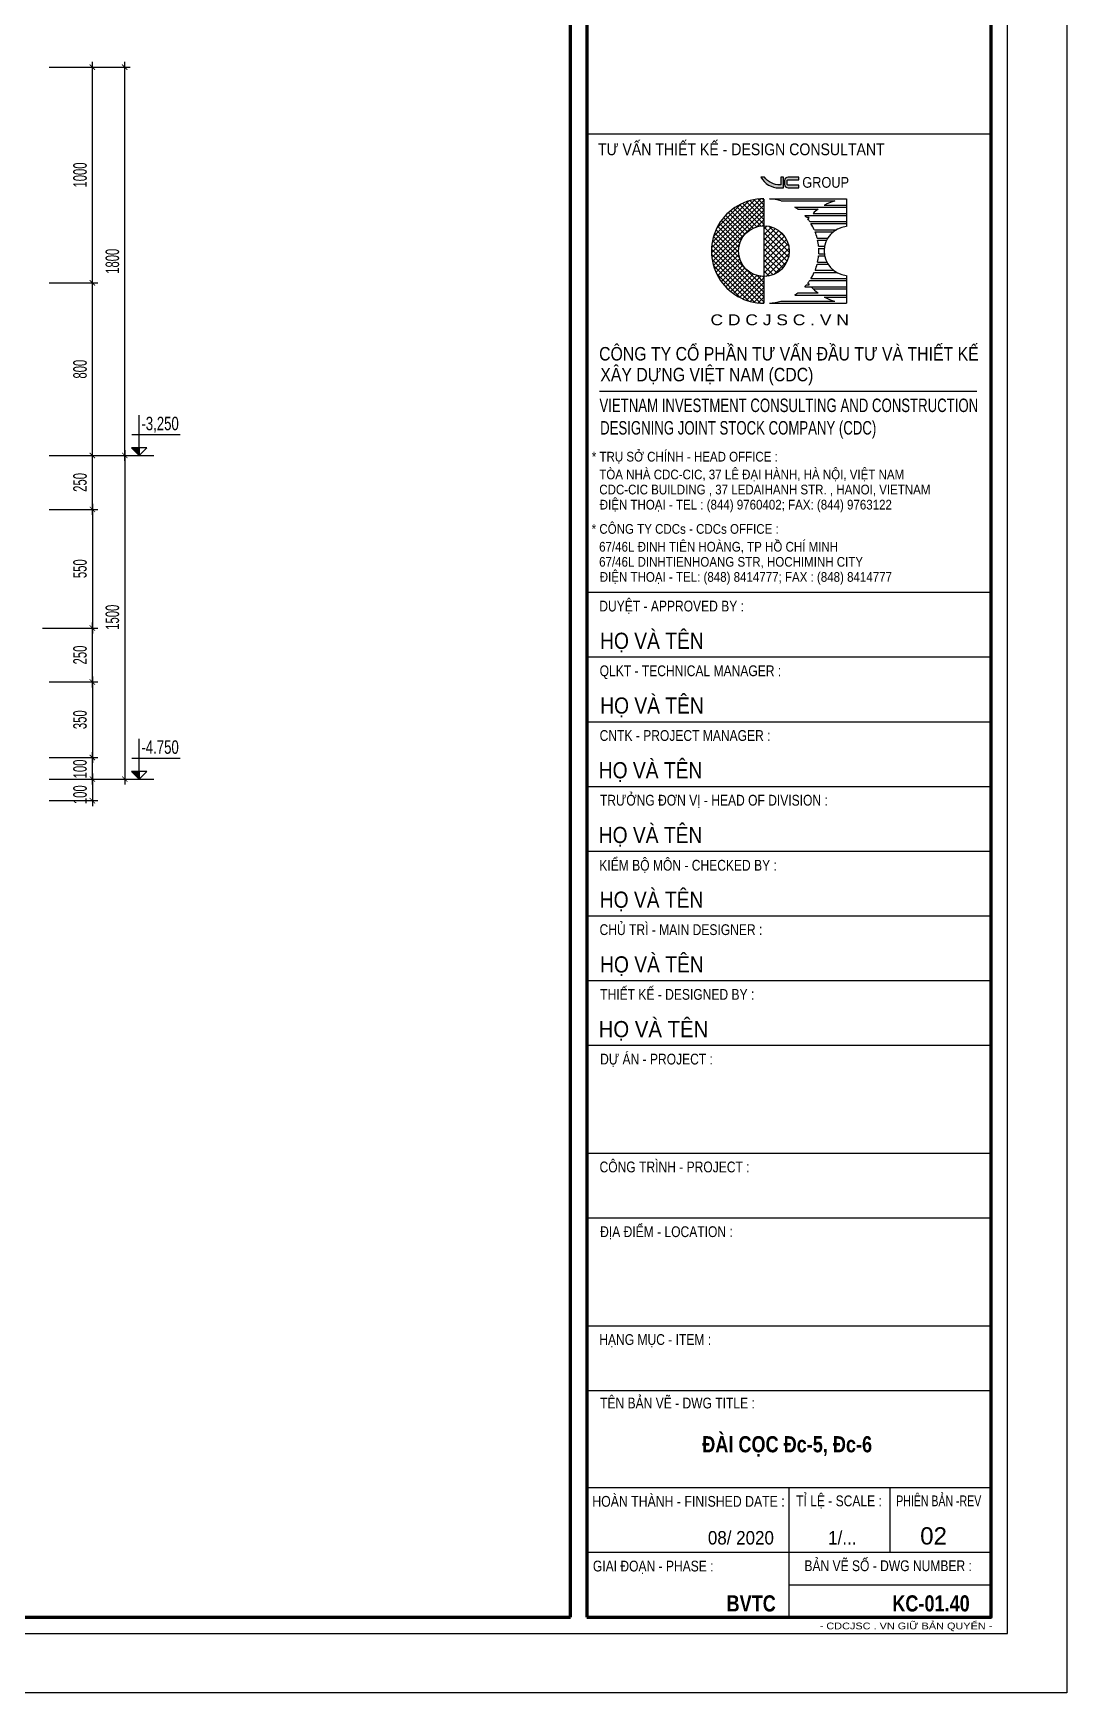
# Model space of a CAD drawing. Header units: metres. Extents: x 71 to 322128, y -14 to 304634.
# Drawn here: x 317338 to 322128, y 289784 to 297477 of the extents above; entities that cross this region are included whole.
import ezdxf
from ezdxf.enums import TextEntityAlignment as Align

# ---------------------------------------------------------------- set-up
doc = ezdxf.new("R2010")
doc.units = ezdxf.units.M
doc.header["$LTSCALE"] = 1000
doc.header["$MEASUREMENT"] = 0
doc.header["$PDMODE"] = 3
doc.layers.get('0').update_dxf_attribs({"linetype": 'CONTINUOUS'})
doc.layers.get('Defpoints').update_dxf_attribs({"linetype": 'CONTINUOUS'})
for name, color, linetype in [('CDC -TEXT KHUNG', 7, 'CONTINUOUS'), ('CDC-KHUNGTEN', 7, 'CONTINUOUS'), ('CDC.02.DIM', 1, 'CONTINUOUS'), ('CDC.06.TEXT', 2, 'CONTINUOUS'), ('CDC.11.NOTE', 8, 'CONTINUOUS')]:
    doc.layers.add(name, color=color, linetype=linetype)
doc.styles.add('ARIAL', font='arial.ttf', dxfattribs={"width": 0.6})
doc.styles.add('Arial_B_3', font='arialbd.ttf', dxfattribs={"width": 0.75, "height": 3})
doc.styles.add('KT CDC', font='arial.ttf', dxfattribs={"width": 0.85, "height": 200})
doc.dimstyles.new('25', dxfattribs={"dimscale": 25, "dimtxt": 2.5, "dimasz": 1, "dimexe": 1, "dimexo": 0, "dimgap": 1, "dimtad": 1, "dimdec": 0, "dimdsep": 46, "dimtxsty": 'ARIAL', "dimblk": 'ARCHTICK', "dimcen": 1, "dimdle": 1, "dimclrd": 1, "dimclre": 1, "dimclrt": 2, "dimadec": 0, "dimazin": 0, "dimtfac": 0.00072, "dimtdec": 0, "dimtix": 1, "dimtmove": 2, "dimatfit": 3, "dimldrblk": 'ARCHTICK', "dimfxl": 1, "dimtolj": 1, "dimarcsym": 0})

# ---------------------------------------------------------------- blocks, each defined once
blk = doc.blocks.new('_ArchTick')
at = {"color": 0, "linetype": 'ByBlock', "const_width": 0.15}
blk.add_lwpolyline([(-0.5, -0.5), (0.5, 0.5)], dxfattribs=at)
blk = doc.blocks.new('*D211')
at = {"layer": 'CDC.02.DIM', "color": 1, "lineweight": -2, "transparency": 16777216}
for p, q in [((317611.8, 294044.3), (317611.8, 293894.3)), ((317411.8, 294019.3), (317636.8, 294019.3)), ((317411.8, 293919.3), (317636.8, 293919.3))]:
    blk.add_line(p, q, dxfattribs=at)
at = {"layer": 'Defpoints', "color": 0, "transparency": 16777216}
for p in [(317411.8, 294019.3), (317411.8, 293919.3), (317611.8, 293919.3)]:
    blk.add_point(p, dxfattribs=at)
at = {"layer": 'CDC.02.DIM', "color": 1, "lineweight": -2, "transparency": 16777216, "xscale": 25, "yscale": 25, "zscale": 25}
for p, rotation in [((317611.8, 294019.3), 90), ((317611.8, 293919.3), 270)]:
    blk.add_blockref('_ArchTick', p, dxfattribs=dict(at, rotation=rotation))
at = {"layer": 'CDC.02.DIM', "color": 2, "transparency": 16777216, "insert": (317554.9, 293946.6), "char_height": 62.5, "attachment_point": 5, "rotation": 90, "style": 'ARIAL'}
blk.add_mtext('\\A1;100', dxfattribs=at)
blk = doc.blocks.new('*D212')
at = {"layer": 'CDC.02.DIM', "color": 1, "lineweight": -2, "transparency": 16777216}
for p, q in [((317411.8, 294119.3), (317636.8, 294119.3)), ((317611.8, 293994.3), (317611.8, 294144.3)), ((317411.8, 294019.3), (317636.8, 294019.3))]:
    blk.add_line(p, q, dxfattribs=at)
at = {"layer": 'Defpoints', "color": 0, "transparency": 16777216}
for p in [(317411.8, 294119.3), (317611.8, 294119.3), (317411.8, 294019.3)]:
    blk.add_point(p, dxfattribs=at)
at = {"layer": 'CDC.02.DIM', "color": 1, "lineweight": -2, "transparency": 16777216, "xscale": 25, "yscale": 25, "zscale": 25}
for p, rotation in [((317611.8, 294119.3), 90), ((317611.8, 294019.3), 270)]:
    blk.add_blockref('_ArchTick', p, dxfattribs=dict(at, rotation=rotation))
at = {"layer": 'CDC.02.DIM', "color": 2, "transparency": 16777216, "insert": (317554.9, 294066.2), "char_height": 62.5, "attachment_point": 5, "rotation": 90, "style": 'ARIAL'}
blk.add_mtext('\\A1;100', dxfattribs=at)
blk = doc.blocks.new('*D213')
at = {"layer": 'CDC.02.DIM', "color": 1, "lineweight": -2, "transparency": 16777216}
for p, q in [((317411.8, 294719.3), (317636.8, 294719.3)), ((317611.8, 294444.3), (317611.8, 294744.3)), ((317411.8, 294469.3), (317636.8, 294469.3))]:
    blk.add_line(p, q, dxfattribs=at)
at = {"layer": 'Defpoints', "color": 0, "transparency": 16777216}
for p in [(317411.8, 294719.3), (317611.8, 294719.3), (317411.8, 294469.3)]:
    blk.add_point(p, dxfattribs=at)
at = {"layer": 'CDC.02.DIM', "color": 1, "lineweight": -2, "transparency": 16777216, "xscale": 25, "yscale": 25, "zscale": 25}
for p, rotation in [((317611.8, 294719.3), 90), ((317611.8, 294469.3), 270)]:
    blk.add_blockref('_ArchTick', p, dxfattribs=dict(at, rotation=rotation))
at = {"layer": 'CDC.02.DIM', "color": 2, "transparency": 16777216, "insert": (317554.9, 294594.3), "char_height": 62.5, "attachment_point": 5, "rotation": 90, "style": 'ARIAL'}
blk.add_mtext('\\A1;250', dxfattribs=at)
blk = doc.blocks.new('*D214')
at = {"layer": 'CDC.02.DIM', "color": 1, "lineweight": -2, "transparency": 16777216}
for p, q in [((317411.8, 295519.3), (317636.8, 295519.3)), ((317611.8, 295244.3), (317611.8, 295544.3)), ((317411.8, 295269.3), (317636.8, 295269.3))]:
    blk.add_line(p, q, dxfattribs=at)
at = {"layer": 'Defpoints', "color": 0, "transparency": 16777216}
for p in [(317411.8, 295519.3), (317611.8, 295519.3), (317411.8, 295269.3)]:
    blk.add_point(p, dxfattribs=at)
at = {"layer": 'CDC.02.DIM', "color": 1, "lineweight": -2, "transparency": 16777216, "xscale": 25, "yscale": 25, "zscale": 25}
for p, rotation in [((317611.8, 295519.3), 90), ((317611.8, 295269.3), 270)]:
    blk.add_blockref('_ArchTick', p, dxfattribs=dict(at, rotation=rotation))
at = {"layer": 'CDC.02.DIM', "color": 2, "transparency": 16777216, "insert": (317554.9, 295394.3), "char_height": 62.5, "attachment_point": 5, "rotation": 90, "style": 'ARIAL'}
blk.add_mtext('\\A1;250', dxfattribs=at)
blk = doc.blocks.new('*D215')
at = {"layer": 'CDC.02.DIM', "color": 1, "lineweight": -2, "transparency": 16777216}
for p, q in [((317411.8, 295519.3), (317786.8, 295519.3)), ((317761.8, 295544.3), (317761.8, 293994.3)), ((317411.8, 294019.3), (317786.8, 294019.3))]:
    blk.add_line(p, q, dxfattribs=at)
at = {"layer": 'Defpoints', "color": 0, "transparency": 16777216}
for p in [(317411.8, 295519.3), (317411.8, 294019.3), (317761.8, 294019.3)]:
    blk.add_point(p, dxfattribs=at)
at = {"layer": 'CDC.02.DIM', "color": 1, "lineweight": -2, "transparency": 16777216, "xscale": 25, "yscale": 25, "zscale": 25}
for p, rotation in [((317761.8, 295519.3), 90), ((317761.8, 294019.3), 270)]:
    blk.add_blockref('_ArchTick', p, dxfattribs=dict(at, rotation=rotation))
at = {"layer": 'CDC.02.DIM', "color": 2, "transparency": 16777216, "insert": (317704.9, 294769.3), "char_height": 62.5, "attachment_point": 5, "rotation": 90, "style": 'ARIAL'}
blk.add_mtext('\\A1;1500', dxfattribs=at)
blk = doc.blocks.new('*D216')
at = {"layer": 'CDC.02.DIM', "color": 1, "lineweight": -2, "transparency": 16777216}
for p, q in [((317411.8, 295269.3), (317636.8, 295269.3)), ((317611.8, 295294.3), (317611.8, 294694.3)), ((317380.2, 294719.3), (317636.8, 294719.3))]:
    blk.add_line(p, q, dxfattribs=at)
at = {"layer": 'Defpoints', "color": 0, "transparency": 16777216}
for p in [(317411.8, 295269.3), (317380.2, 294719.3), (317611.8, 294719.3)]:
    blk.add_point(p, dxfattribs=at)
at = {"layer": 'CDC.02.DIM', "color": 1, "lineweight": -2, "transparency": 16777216, "xscale": 25, "yscale": 25, "zscale": 25}
for p, rotation in [((317611.8, 295269.3), 90), ((317611.8, 294719.3), 270)]:
    blk.add_blockref('_ArchTick', p, dxfattribs=dict(at, rotation=rotation))
at = {"layer": 'CDC.02.DIM', "color": 2, "transparency": 16777216, "insert": (317554.9, 294994.3), "char_height": 62.5, "attachment_point": 5, "rotation": 90, "style": 'ARIAL'}
blk.add_mtext('\\A1;550', dxfattribs=at)
blk = doc.blocks.new('*D217')
at = {"layer": 'CDC.02.DIM', "color": 1, "lineweight": -2, "transparency": 16777216}
for p, q in [((317611.8, 294494.3), (317611.8, 294094.3)), ((317411.8, 294469.3), (317636.8, 294469.3)), ((317411.8, 294119.3), (317636.8, 294119.3))]:
    blk.add_line(p, q, dxfattribs=at)
at = {"layer": 'Defpoints', "color": 0, "transparency": 16777216}
for p in [(317411.8, 294469.3), (317411.8, 294119.3), (317611.8, 294119.3)]:
    blk.add_point(p, dxfattribs=at)
at = {"layer": 'CDC.02.DIM', "color": 1, "lineweight": -2, "transparency": 16777216, "xscale": 25, "yscale": 25, "zscale": 25}
for p, rotation in [((317611.8, 294469.3), 90), ((317611.8, 294119.3), 270)]:
    blk.add_blockref('_ArchTick', p, dxfattribs=dict(at, rotation=rotation))
at = {"layer": 'CDC.02.DIM', "color": 2, "transparency": 16777216, "insert": (317554.8, 294294.3), "char_height": 62.5, "attachment_point": 5, "rotation": 90, "style": 'ARIAL'}
blk.add_mtext('\\A1;350', dxfattribs=at)
blk = doc.blocks.new('*D349')
at = {"layer": 'CDC.02.DIM', "color": 1, "lineweight": -2, "transparency": 16777216}
for p, q in [((317611.8, 295494.3), (317611.8, 296344.3)), ((317411.8, 296319.3), (317636.8, 296319.3)), ((317411.8, 295519.3), (317636.8, 295519.3))]:
    blk.add_line(p, q, dxfattribs=at)
at = {"layer": 'Defpoints', "color": 0, "transparency": 16777216}
for p in [(317411.8, 296319.3), (317611.8, 296319.3), (317411.8, 295519.3)]:
    blk.add_point(p, dxfattribs=at)
at = {"layer": 'CDC.02.DIM', "color": 1, "lineweight": -2, "transparency": 16777216, "xscale": 25, "yscale": 25, "zscale": 25}
for p, rotation in [((317611.8, 296319.3), 90), ((317611.8, 295519.3), 270)]:
    blk.add_blockref('_ArchTick', p, dxfattribs=dict(at, rotation=rotation))
at = {"layer": 'CDC.02.DIM', "color": 2, "transparency": 16777216, "insert": (317554.9, 295919.3), "char_height": 62.5, "attachment_point": 5, "rotation": 90, "style": 'ARIAL'}
blk.add_mtext('\\A1;800', dxfattribs=at)
blk = doc.blocks.new('*D350')
at = {"layer": 'CDC.02.DIM', "color": 1, "lineweight": -2, "transparency": 16777216}
for p, q in [((317611.8, 296294.3), (317611.8, 297344.3)), ((317411.8, 297319.3), (317636.8, 297319.3)), ((317411.8, 296319.3), (317636.8, 296319.3))]:
    blk.add_line(p, q, dxfattribs=at)
at = {"layer": 'Defpoints', "color": 0, "transparency": 16777216}
for p in [(317411.8, 297319.3), (317611.8, 297319.3), (317411.8, 296319.3)]:
    blk.add_point(p, dxfattribs=at)
at = {"layer": 'CDC.02.DIM', "color": 1, "lineweight": -2, "transparency": 16777216, "xscale": 25, "yscale": 25, "zscale": 25}
for p, rotation in [((317611.8, 297319.3), 90), ((317611.8, 296319.3), 270)]:
    blk.add_blockref('_ArchTick', p, dxfattribs=dict(at, rotation=rotation))
at = {"layer": 'CDC.02.DIM', "color": 2, "transparency": 16777216, "insert": (317554.9, 296819.3), "char_height": 62.5, "attachment_point": 5, "rotation": 90, "style": 'ARIAL'}
blk.add_mtext('\\A1;1000', dxfattribs=at)
blk = doc.blocks.new('*D351')
at = {"layer": 'CDC.02.DIM', "color": 1, "lineweight": -2, "transparency": 16777216}
for p, q in [((317761.8, 295494.3), (317761.8, 297344.3)), ((317411.8, 297319.3), (317786.8, 297319.3)), ((317411.8, 295519.3), (317786.8, 295519.3))]:
    blk.add_line(p, q, dxfattribs=at)
at = {"layer": 'Defpoints', "color": 0, "transparency": 16777216}
for p in [(317411.8, 297319.3), (317761.8, 297319.3), (317411.8, 295519.3)]:
    blk.add_point(p, dxfattribs=at)
at = {"layer": 'CDC.02.DIM', "color": 1, "lineweight": -2, "transparency": 16777216, "xscale": 25, "yscale": 25, "zscale": 25}
for p, rotation in [((317761.8, 297319.3), 90), ((317761.8, 295519.3), 270)]:
    blk.add_blockref('_ArchTick', p, dxfattribs=dict(at, rotation=rotation))
at = {"layer": 'CDC.02.DIM', "color": 2, "transparency": 16777216, "insert": (317704.9, 296419.3), "char_height": 62.5, "attachment_point": 5, "rotation": 90, "style": 'ARIAL'}
blk.add_mtext('\\A1;1800', dxfattribs=at)
blk = doc.blocks.new('LOGOmoi')
at = {"layer": 'CDC -TEXT KHUNG'}
h = blk.add_hatch(color=1, dxfattribs=at)
h.paths.add_polyline_path([(1.46, 5.45), (1.26, 5.45), (1.26, 4.88), (1.21, 4.88, -0.237912), (0.06, 5.45), (-0.2, 5.45, 0.272847), (1.14, 4.66), (1.46, 4.66)])
h.paths.add_polyline_path([(2.59, 5.45), (1.8, 5.45, 0.414214), (1.54, 5.2), (1.54, 4.92, 0.414214), (1.8, 4.66), (2.59, 4.66), (2.59, 4.87), (1.8, 4.87, -0.414214), (1.74, 4.92), (1.74, 5.2, -0.414214), (1.8, 5.25), (2.59, 5.25)])
h = blk.add_hatch(dxfattribs=at)
h.set_pattern_fill('ANSI37', color=102, scale=2.293939, angle=360, style=0)
h.set_pattern_definition([(45, (-2844.4439, 636.61023), (-0.178426552, 0.178426553), []), (135, (-2844.4439, 636.61023), (-0.178426552, -0.178426553), [])])
edge = h.paths.add_edge_path()
edge.add_arc((0.02, 0), 1.87, 90, 270)
edge.add_line((0.02, -1.88), (0.02, -3.84))
edge.add_line((0.02, -3.84), (-0.17, -3.84))
edge.add_line((-0.17, -3.84), (-0.36, -3.83))
edge.add_line((-0.36, -3.83), (-0.55, -3.8))
edge.add_line((-0.55, -3.8), (-0.73, -3.77))
edge.add_line((-0.73, -3.77), (-0.92, -3.73))
edge.add_line((-0.92, -3.73), (-1.1, -3.68))
edge.add_line((-1.1, -3.68), (-1.28, -3.62))
edge.add_line((-1.28, -3.62), (-1.45, -3.55))
edge.add_line((-1.45, -3.55), (-1.63, -3.48))
edge.add_line((-1.63, -3.48), (-1.79, -3.39))
edge.add_line((-1.79, -3.39), (-1.96, -3.3))
edge.add_line((-1.96, -3.3), (-2.12, -3.2))
edge.add_line((-2.12, -3.2), (-2.27, -3.09))
edge.add_line((-2.27, -3.09), (-2.42, -2.97))
edge.add_line((-2.42, -2.97), (-2.56, -2.85))
edge.add_line((-2.56, -2.85), (-2.7, -2.72))
edge.add_line((-2.7, -2.72), (-2.83, -2.58))
edge.add_line((-2.83, -2.58), (-2.95, -2.44))
edge.add_line((-2.95, -2.44), (-3.07, -2.29))
edge.add_line((-3.07, -2.29), (-3.18, -2.14))
edge.add_line((-3.18, -2.14), (-3.28, -1.98))
edge.add_line((-3.28, -1.98), (-3.37, -1.81))
edge.add_line((-3.37, -1.81), (-3.46, -1.64))
edge.add_line((-3.46, -1.64), (-3.53, -1.47))
edge.add_line((-3.53, -1.47), (-3.6, -1.3))
edge.add_line((-3.6, -1.3), (-3.66, -1.12))
edge.add_line((-3.66, -1.12), (-3.71, -0.93))
edge.add_line((-3.71, -0.93), (-3.75, -0.75))
edge.add_line((-3.75, -0.75), (-3.79, -0.56))
edge.add_line((-3.79, -0.56), (-3.81, -0.38))
edge.add_line((-3.81, -0.38), (-3.82, -0.19))
edge.add_line((-3.82, -0.19), (-3.83, 0))
edge.add_line((-3.83, 0), (-3.82, 0.19))
edge.add_line((-3.82, 0.19), (-3.81, 0.38))
edge.add_line((-3.81, 0.38), (-3.79, 0.56))
edge.add_line((-3.79, 0.56), (-3.75, 0.75))
edge.add_line((-3.75, 0.75), (-3.71, 0.93))
edge.add_line((-3.71, 0.93), (-3.66, 1.12))
edge.add_line((-3.66, 1.12), (-3.6, 1.3))
edge.add_line((-3.6, 1.3), (-3.53, 1.47))
edge.add_line((-3.53, 1.47), (-3.46, 1.64))
edge.add_line((-3.46, 1.64), (-3.37, 1.81))
edge.add_line((-3.37, 1.81), (-3.28, 1.98))
edge.add_line((-3.28, 1.98), (-3.18, 2.14))
edge.add_line((-3.18, 2.14), (-3.07, 2.29))
edge.add_line((-3.07, 2.29), (-2.95, 2.44))
edge.add_line((-2.95, 2.44), (-2.83, 2.58))
edge.add_line((-2.83, 2.58), (-2.7, 2.72))
edge.add_line((-2.7, 2.72), (-2.56, 2.85))
edge.add_line((-2.56, 2.85), (-2.42, 2.97))
edge.add_line((-2.42, 2.97), (-2.27, 3.09))
edge.add_line((-2.27, 3.09), (-2.12, 3.2))
edge.add_line((-2.12, 3.2), (-1.96, 3.3))
edge.add_line((-1.96, 3.3), (-1.79, 3.39))
edge.add_line((-1.79, 3.39), (-1.63, 3.48))
edge.add_line((-1.63, 3.48), (-1.45, 3.55))
edge.add_line((-1.45, 3.55), (-1.28, 3.62))
edge.add_line((-1.28, 3.62), (-1.1, 3.68))
edge.add_line((-1.1, 3.68), (-0.92, 3.73))
edge.add_line((-0.92, 3.73), (-0.73, 3.77))
edge.add_line((-0.73, 3.77), (-0.55, 3.8))
edge.add_line((-0.55, 3.8), (-0.36, 3.83))
edge.add_line((-0.36, 3.83), (-0.17, 3.84))
edge.add_line((-0.17, 3.84), (0.02, 3.84))
edge.add_line((0.02, 3.84), (0.02, 1.87))
h = blk.add_hatch(dxfattribs=at)
h.set_pattern_fill('ANSI37', color=1, scale=2.293939, angle=360, style=0)
h.set_pattern_definition([(45, (-486.53502, -144.21504), (-0.20275745, 0.20275745), []), (135, (-486.53502, -144.21504), (-0.20275745, -0.20275745), [])])
h.paths.add_polyline_path([(0.02, 1.87), (0.02, -1.81), (0.02, -1.88, 0.414214), (1.89, 0, 0.414214)])
at = {"layer": 'CDC -TEXT KHUNG', "color": 102}
for p, q in [((0.02, 3.84), (0.02, -1.81)), ((0.42, 3.85), (6.1, 3.85)), ((1.28, 3.7), (5.24, 3.7)), ((6.1, 3.85), (6.1, 1.81)), ((2.3, 3.24), (6.1, 3.24)), ((2.51, 3.09), (4.01, 3.09)), ((3.03, 2.63), (6.1, 2.63)), ((3.16, 2.49), (3.36, 2.49)), ((3.64, 2.78), (6.1, 2.78)), ((4.47, 3.39), (6.1, 3.39)), ((3.4, 2.17), (6.1, 2.17)), ((3.49, 2.03), (6.1, 2.03)), ((3.74, 1.57), (5.37, 1.57)), ((3.8, 1.42), (5.15, 1.42)), ((3.95, 0.96), (4.75, 0.96)), ((3.98, 0.81), (4.66, 0.81)), ((4.05, 0.35), (4.51, 0.35)), ((4.06, 0.2), (4.49, 0.2)), ((3.95, -0.96), (4.75, -0.96)), ((3.98, -0.81), (4.66, -0.81)), ((4.05, -0.35), (4.51, -0.35)), ((4.06, -0.2), (4.49, -0.2)), ((0.02, -1.81), (0.02, -3.84)), ((3.4, -2.17), (6.1, -2.17)), ((3.49, -2.03), (6.1, -2.03)), ((3.74, -1.57), (5.37, -1.57)), ((3.8, -1.42), (5.15, -1.42)), ((6.1, -1.79), (6.1, -3.84)), ((2.3, -3.24), (6.1, -3.24)), ((2.51, -3.09), (4.01, -3.09)), ((3.03, -2.63), (6.1, -2.63)), ((3.16, -2.49), (3.36, -2.49)), ((3.64, -2.78), (6.1, -2.78)), ((4.47, -3.39), (6.1, -3.39)), ((0.01, -3.84), (0.02, -3.84)), ((0.42, -3.84), (6.1, -3.84)), ((1.28, -3.7), (5.24, -3.7))]:
    blk.add_line(p, q, dxfattribs=at)
at = {"layer": 'CDC -TEXT KHUNG', "color": 1}
for points in [[(1.46, 5.45), (1.26, 5.45), (1.26, 4.88), (1.21, 4.88, -0.237912), (0.06, 5.45), (-0.2, 5.45, 0.272847), (1.14, 4.66), (1.46, 4.66)], [(2.59, 5.45), (1.8, 5.45, 0.414214), (1.54, 5.2), (1.54, 4.92, 0.414214), (1.8, 4.66), (2.59, 4.66), (2.59, 4.87), (1.8, 4.87, -0.414214), (1.74, 4.92), (1.74, 5.2, -0.414214), (1.8, 5.25), (2.59, 5.25)]]:
    blk.add_lwpolyline(points, format="xyb", close=True, dxfattribs=at)
at = {"layer": 'CDC -TEXT KHUNG', "color": 102}
blk.add_circle((0.02, 0), 1.87, dxfattribs=at)
blk.add_arc((0, 0), 3.85, 89.7449, 270.2551, dxfattribs=at)
at = {"layer": 'CDC -TEXT KHUNG', "color": 112}
blk.add_ellipse((0.22, 0), major_axis=(-2.72, 2.72), ratio=1, start_param=-1.064136, end_param=-0.838054, dxfattribs=at)
at = {"layer": 'CDC -TEXT KHUNG', "color": 102}
for centre, major_axis, start_param, end_param in [((6.3, 0), (2.72, 2.72), 1.064136, 1.278853), ((0.22, 0), (-2.72, 2.72), -1.423028, -1.355019), ((0.22, 0), (2.72, 2.72), 6.199614, 6.251308), ((6.3, 0), (-2.72, 2.72), 0.083571, 0.124553), ((6.3, 0), (-2.72, 2.72), -0.147768, -0.022458), ((0.22, 0), (-2.72, 2.72), 4.527318, 4.587836), ((0.22, 0), (-2.72, 2.72), 4.346177, 4.481253), ((0.22, 0), (-2.72, 2.72), 4.178765, 4.304301), ((6.27, 0.01), (1.28, 1.28), 0.884906, 3.827483), ((0.22, 0), (2.72, 2.72), 5.589142, 5.7099), ((0.22, 0), (2.72, 2.72), 5.445131, 5.550443), ((0.22, 0), (-2.72, 2.72), 3.549681, 3.675216), ((0.22, 0), (-2.72, 2.72), 3.714878, 3.835636), ((0.22, 0), (2.72, 2.72), 4.836942, 4.89746), ((6.3, 0), (-2.72, 2.72), 1.446243, 1.487225), ((0.22, 0), (2.72, 2.72), 4.943525, 5.078601), ((0.22, 0), (-2.72, 2.72), 2.925816, 2.993825), ((0.22, 0), (-2.72, 2.72), 3.17347, 3.225164), ((6.3, 0), (-2.72, 2.72), 1.538919, 1.718564), ((6.3, 0), (2.72, 2.72), 3.433536, 3.648253), ((0.22, 0.01), (2.72, 2.72), 3.979647, 4.205729)]:
    blk.add_ellipse(centre, major_axis=major_axis, ratio=1, start_param=start_param, end_param=end_param, dxfattribs=at)
at = {"layer": 'CDC -TEXT KHUNG', "color": 1, "style": 'KT CDC', "width": 0.85}
blk.add_text('GROUP', height=0.792, dxfattribs=at).set_placement((2.85, 4.67))
at = {"layer": 'CDC -TEXT KHUNG', "color": 102, "style": 'KT CDC', "width": 1.15}
blk.add_text('C D C J S C . V N', height=0.8, dxfattribs=at).set_placement((-3.92, -5.47))
blk = doc.blocks.new('KHUNG TEN')
at = {"layer": 'CDC-KHUNGTEN', "color": 6, "lineweight": 25}
for p, q in [((82700, 28900), (75200, 28900)), ((82700, 20400), (75200, 20400)), ((82700, 19200), (75200, 19200)), ((82700, 18000), (75200, 18000)), ((82700, 16800), (75200, 16800)), ((82700, 15600), (75200, 15600)), ((82700, 14400), (75200, 14400)), ((82700, 13200), (75200, 13200)), ((82700, 12000), (75200, 12000)), ((82700, 10000), (75200, 10000)), ((82700, 8800), (75200, 8800)), ((82700, 6800), (75200, 6800)), ((82700, 5600), (75200, 5600)), ((82700, 3800), (75200, 3800)), ((78950, 1400), (78950, 3800)), ((80825, 2600), (80825, 3800)), ((82700, 2600), (75200, 2600)), ((78950, 2000), (82700, 2000))]:
    blk.add_line(p, q, dxfattribs=at)
at = {"layer": 'CDC-KHUNGTEN', "color": 6}
blk.add_line((75439, 24136), (82433, 24136), dxfattribs=at)
at = {"layer": 'CDC-KHUNGTEN', "color": 8}
blk.add_lwpolyline([(75096, 1100), (83000, 1100), (83000, 58300), (3000, 58300), (3000, 1100), (75096, 1100)], dxfattribs=at)
at = {"layer": 'CDC-KHUNGTEN', "color": 255, "lineweight": 60}
blk.add_lwpolyline([(74900, 1400), (74900, 58000), (3300, 58000), (3300, 1400), (74900, 1400)], close=True, dxfattribs=at)
blk.add_lwpolyline([(75200, 1400), (82700, 1400), (82700, 58000), (75200, 58000), (75200, 1400)], dxfattribs=at)
at = {"layer": 'Defpoints', "color": 1, "ltscale": 0.2}
blk.add_lwpolyline([(0, 0), (0, 59400), (84100, 59400), (84100, 0), (0, 0)], close=True, dxfattribs=at)
at = {"layer": 'CDC-KHUNGTEN', "xscale": 251.3908497502836, "yscale": 251.3908497502836, "zscale": 251.3908497502836}
blk.add_blockref('LOGOmoi', (78480, 26732), dxfattribs=at)
at = {"layer": 'CDC -TEXT KHUNG', "style": 'KT CDC', "width": 0.85}
blk.add_text('TƯ VẤN THIẾT KẾ - DESIGN CONSULTANT', height=220, dxfattribs=at).set_placement((78066, 28509), align=Align.CENTER)
at = {"layer": 'CDC -TEXT KHUNG', "color": 7, "style": 'Arial_B_3', "width": 0.8}
blk.add_text('BVTC', height=300, dxfattribs=at).set_placement((78705, 1508), align=Align.RIGHT)
at = {"layer": 'CDC -TEXT KHUNG', "color": 6, "style": 'KT CDC', "width": 1.15}
blk.add_text('- CDCJSC . VN GIỮ BẢN QUYỂN -', height=125.69, dxfattribs=at).set_placement((79519, 1177))
at = {"layer": 'CDC-KHUNGTEN', "color": 6}
for s, height, style, width, p in [('CÔNG TY CỔ PHẦN TƯ VẤN ÐẦU TƯ VÀ THIẾT KẾ', 250, 'KT CDC', 0.84, (75430, 24703)), ('XÂY DỰNG VIỆT NAM (CDC)', 250, 'KT CDC', 0.84, (75452, 24317)), ('VIETNAM INVESTMENT CONSULTING AND CONSTRUCTION ', 250, 'KT CDC', 0.7, (75436, 23747)), ('DESIGNING JOINT STOCK COMPANY (CDC)', 250, 'KT CDC', 0.7, (75448, 23330)), ('* TRỤ SỞ CHÍNH - HEAD OFFICE :', 180, 'KT CDC', 0.85, (75294, 22830)), ('TÒA NHÀ CDC-CIC, 37 LÊ ĐẠI HÀNH, HÀ NỘI, VIỆT NAM', 180, 'KT CDC', 0.85, (75433, 22500)), ('ĐIỆN THOẠI - TEL : (844) 9760402; FAX: (844) 9763122', 180, 'KT CDC', 0.85, (75441, 21940)), ('CDC-CIC BUILDING , 37 LEDAIHANH STR. , HANOI, VIETNAM', 180, 'KT CDC', 0.85, (75433, 22220)), ('* CÔNG TY CDCs - CDCs OFFICE :', 180, 'KT CDC', 0.85, (75292, 21490)), ('67/46L ĐINH TIÊN HOÀNG, TP HỒ CHÍ MINH', 180, 'KT CDC', 0.85, (75430, 21160)), ('67/46L DINHTIENHOANG STR, HOCHIMINH CITY', 180, 'KT CDC', 0.85, (75430, 20880)), ('ĐIỆN THOẠI - TEL: (848) 8414777; FAX : (848) 8414777', 180, 'KT CDC', 0.85, (75442, 20600)), ('DUYỆT - APPROVED BY :', 200, 'ARIAL', 0.8, (75433, 20050)), ('QLKT - TECHNICAL MANAGER :', 200, 'ARIAL', 0.8, (75440, 18850)), ('CNTK - PROJECT MANAGER :', 200, 'ARIAL', 0.8, (75440, 17650)), ('TRƯỞNG ĐƠN VỊ - HEAD OF DIVISION :', 200, 'ARIAL', 0.8, (75445, 16450)), ('KIỂM BỘ MÔN - CHECKED BY :', 200, 'ARIAL', 0.8, (75434, 15244)), ('CHỦ TRÌ - MAIN DESIGNER :', 200, 'ARIAL', 0.8, (75438, 14050)), ('THIẾT KẾ - DESIGNED BY :', 200, 'ARIAL', 0.8, (75450, 12850)), ('DỰ ÁN - PROJECT :  ', 200, 'ARIAL', 0.8, (75449, 11650)), ('CÔNG TRÌNH - PROJECT :  ', 200, 'ARIAL', 0.8, (75438, 9650)), ('ĐỊA ĐIỂM - LOCATION :', 200, 'ARIAL', 0.8, (75449, 8450)), ('HẠNG MỤC - ITEM : ', 200, 'ARIAL', 0.8, (75433, 6450)), ('TÊN BẢN VẼ - DWG TITLE :', 200, 'ARIAL', 0.8, (75448, 5273)), ('TỈ LỆ - SCALE :', 200, 'ARIAL', 0.8, (79082, 3459)), ('PHIÊN BẢN -REV', 200, 'ARIAL', 0.7, (80938, 3459)), ('BẢN VẼ SỐ - DWG NUMBER :', 200, 'ARIAL', 0.8, (79236, 2256)), ('GIAI ĐOẠN - PHASE :', 200, 'ARIAL', 0.8, (75315, 2250))]:
    blk.add_text(s, height=height, dxfattribs=dict(at, style=style, width=width)).set_placement(p)
at = {"layer": 'CDC-KHUNGTEN', "color": 7}
for style, width, p in [('KT CDC', 0.85, (75448, 19356)), ('KT CDC', 0.85, (75450, 18156)), ('KT CDC', 0.85, (75423, 16956)), ('KT CDC', 0.85, (75423, 15756)), ('KT CDC', 0.85, (75442, 14556)), ('KT CDC', 0.85, (75448, 13356)), ('ARIAL', 0.9, (75421, 12156))]:
    blk.add_text('HỌ VÀ TÊN', height=300, dxfattribs=dict(at, style=style, width=width)).set_placement(p)
at = {"layer": 'CDC-KHUNGTEN', "color": 6, "style": 'ARIAL', "width": 0.814645}
blk.add_text('HOÀN THÀNH - FINISHED DATE :', height=200, dxfattribs=at).set_placement((75304, 3450), (78870, 3450), align=Align.FIT)
at = {"layer": 'CDC-KHUNGTEN', "color": 7, "style": 'ARIAL', "width": 0.9}
for s, p in [('08/ 2020', (78670, 2750)), ('1/...', (80200, 2750))]:
    blk.add_text(s, height=250, dxfattribs=at).set_placement(p, align=Align.RIGHT)
at = {"layer": 'CDC-KHUNGTEN', "color": 7, "style": 'KT CDC'}
blk.add_text('02', height=320, dxfattribs=at).set_placement((81879, 2750), align=Align.RIGHT)

msp = doc.modelspace()

# ---------------------------------------------------------------- hatches: boundary and pattern name
at = {"layer": 'CDC.11.NOTE'}
for points in [[(317828.9, 295554.3), (317793.9, 295554.3), (317828.9, 295519.3)], [(317828.9, 294054.3), (317793.9, 294054.3), (317828.9, 294019.3)]]:
    msp.add_hatch(color=256, dxfattribs=at).paths.add_polyline_path(points)

# ---------------------------------------------------------------- linework, layer by layer
for p, q in [((317828.9, 295554.3), (317828.9, 295705.6)), ((317794.1, 295616.7), (318019.2, 295616.7)), ((317761.8, 295519.3), (317896.1, 295519.3)), ((317828.9, 295554.3), (317828.9, 295519.3)), ((317828.9, 294054.3), (317828.9, 294205.6)), ((317794.1, 294116.7), (318019.2, 294116.7)), ((317828.9, 294054.3), (317828.9, 294019.3)), ((317761.8, 294019.3), (317896.1, 294019.3))]:
    msp.add_line(p, q, dxfattribs=at)
for points in [[(317793.9, 295554.3), (317828.9, 295519.3), (317863.9, 295554.3), (317793.9, 295554.3)], [(317793.9, 294054.3), (317828.9, 294019.3), (317863.9, 294054.3), (317793.9, 294054.3)]]:
    msp.add_lwpolyline(points, dxfattribs=at)

# ---------------------------------------------------------------- block references
at = {"layer": 'CDC.06.TEXT', "xscale": 0.2499999999982123, "yscale": 0.2499999999982123, "zscale": 0.2499999999982123}
msp.add_blockref('KHUNG TEN', (301103.1, 289783.7), dxfattribs=at)

# ---------------------------------------------------------------- texts
at = {"layer": 'CDC -TEXT KHUNG', "color": 7, "style": 'Arial_B_3', "width": 0.8}
msp.add_text('ĐÀI CỌC Đc-5, Đc-6', height=75, dxfattribs=at).set_placement((320832.1, 290898.4), align=Align.CENTER)
msp.add_text('KC-01.40', height=75, dxfattribs=at).set_placement((321678.1, 290160.7), align=Align.RIGHT)
at = {"layer": 'CDC.06.TEXT', "style": 'ARIAL', "width": 0.7}
for s, p in [('-3,250', (317925.8, 295667.5)), ('-4.750', (317925.8, 294167.5))]:
    msp.add_text(s, height=62.5, dxfattribs=at).set_placement(p, align=Align.MIDDLE_CENTER)

# ---------------------------------------------------------------- dimensions: what is measured, and where the dimension line sits
at = {"layer": 'CDC.02.DIM', "color": 6}
for base, p1, p2, picture, middle in [((317611.8, 297319.3), (317411.8, 296319.3), (317411.8, 297319.3), '*D350', (317554.9, 296819.3)), ((317761.8, 297319.3), (317411.8, 295519.3), (317411.8, 297319.3), '*D351', (317704.9, 296419.3)), ((317611.8, 296319.3), (317411.8, 295519.3), (317411.8, 296319.3), '*D349', (317554.9, 295919.3))]:
    dim = msp.add_linear_dim(base=base, p1=p1, p2=p2, angle=90, dimstyle='25', dxfattribs=at)
    dim.commit()
    dim.dimension.update_dxf_attribs({"geometry": picture, "text_midpoint": middle})
at = {"layer": 'CDC.02.DIM'}
for base, p1, p2, picture, middle in [((317611.8, 295519.3), (317411.8, 295269.3), (317411.8, 295519.3), '*D214', (317554.9, 295394.3)), ((317761.8, 294019.3), (317411.8, 295519.3), (317411.8, 294019.3), '*D215', (317704.9, 294769.3)), ((317611.8, 294719.3), (317411.8, 295269.3), (317380.2, 294719.3), '*D216', (317554.9, 294994.3)), ((317611.8, 294719.3), (317411.8, 294469.3), (317411.8, 294719.3), '*D213', (317554.9, 294594.3)), ((317611.8, 294119.3), (317411.8, 294469.3), (317411.8, 294119.3), '*D217', (317554.8, 294294.3))]:
    dim = msp.add_linear_dim(base=base, p1=p1, p2=p2, angle=90, dimstyle='25', dxfattribs=at)
    dim.commit()
    dim.dimension.update_dxf_attribs({"geometry": picture, "text_midpoint": middle})
for base, p2, picture, middle in [((317611.8, 294119.3), (317411.8, 294119.3), '*D212', (317554.9, 294066.2)), ((317611.8, 293919.3), (317411.8, 293919.3), '*D211', (317554.9, 293946.6))]:
    dim = msp.add_linear_dim(base=base, p1=(317411.8, 294019.3), p2=p2, angle=90, dimstyle='25', dxfattribs=at)
    dim.commit()
    dim.dimension.update_dxf_attribs({"geometry": picture, "text_midpoint": middle, "dimtype": 160})

doc.saveas('drawing.dxf')
